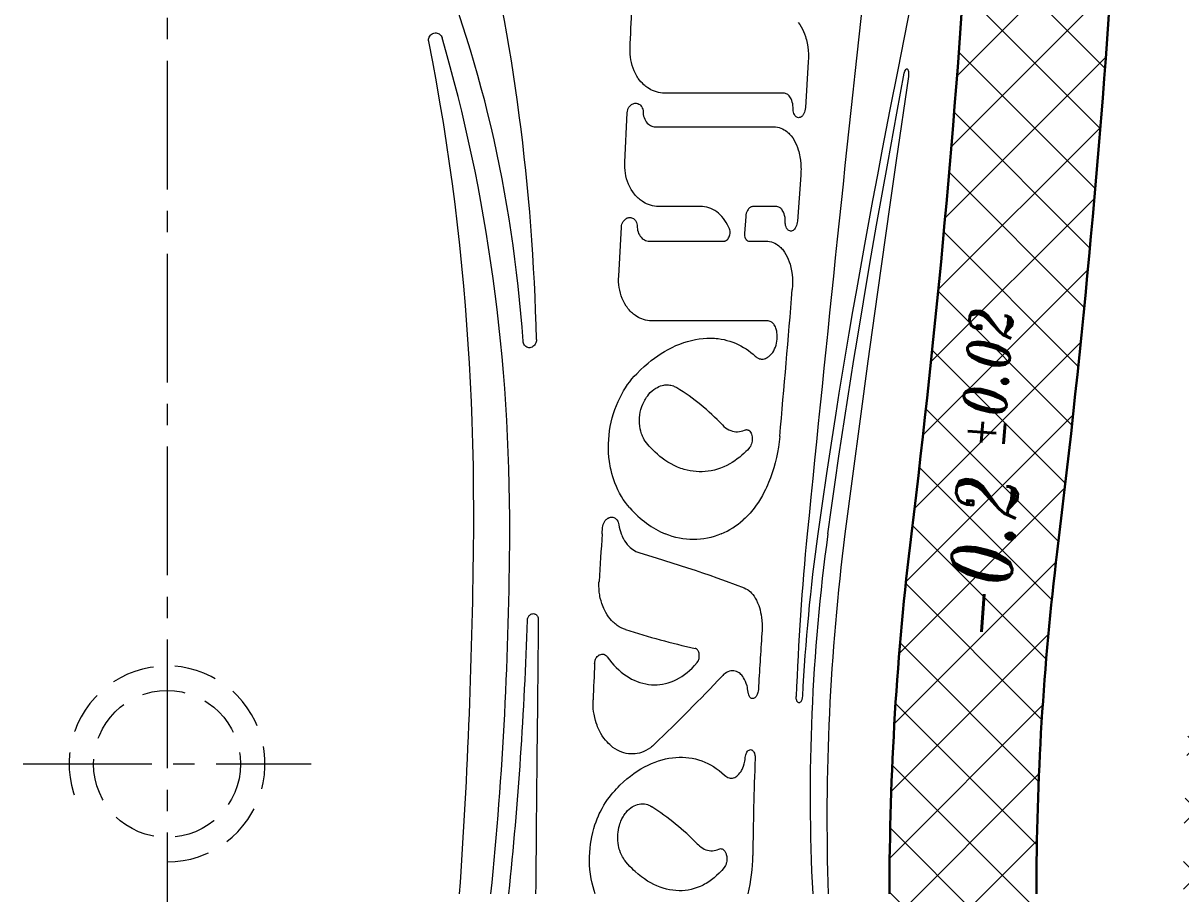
# Model space of a CAD drawing. Extents: x -234 to 800, y -95 to 506.
# Drawn here: x 307.38 to 354.65, y 131.83 to 167.36 of the extents above; entities that cross this region are included whole.
import ezdxf

# ---------------------------------------------------------------- set-up
doc = ezdxf.new("R2010")
doc.units = 0
doc.header["$LTSCALE"] = 7
doc.header["$MEASUREMENT"] = 0
doc.linetypes.add('CENTER2', pattern=[1.125, 0.75, -0.125, 0.125, -0.125])
doc.linetypes.add('HIDDEN', pattern=[0.375, 0.25, -0.125])
doc.layers.get('0').update_dxf_attribs({"linetype": 'CONTINUOUS', "lineweight": 15})
for name, color, linetype, lineweight in [('1', 1, 'CENTER2', 15), ('2', 2, 'HIDDEN', 15), ('3', 3, 'CONTINUOUS', 30), ('8', 252, 'CONTINUOUS', 15)]:
    doc.layers.add(name, color=color, linetype=linetype, lineweight=lineweight)
doc.styles.add('ITALICT', font='ITALICT.shx', dxfattribs={"width": 0.8, "height": 3})

msp = doc.modelspace()

# ---------------------------------------------------------------- hatches: boundary and pattern name
at = {"layer": '8'}
h = msp.add_hatch(dxfattribs=at)
h.set_pattern_fill('ANSI37', color=256, scale=15)
h.paths.add_polyline_path([(352.7561, 197.4253, -0.0343345), (352.9819, 200.7098, 0.0343345), (353.3061, 205.4253), (353.3061, 208.4253, 0.1741773), (350.334, 216.6982), (344.2705, 224.048, -0.1279246), (344.0582, 224.5045), (336.3197, 266.8253), (330.2203, 266.8253), (338.1561, 223.4253, 0.1279246), (339.6422, 220.2298), (345.7057, 212.8799, -0.1741773), (347.3061, 208.4253), (347.3061, 205.4253, -0.0343345), (347.0383, 201.5309, 0.0343345), (346.7561, 197.4253, -0.0304595), (343.6519, 146.517, 0.0304595), (342.7561, 131.8253, 0.0705248), (345.8566, 109.9526), (346.9121, 106.3046, -0.0705248), (347.3061, 103.5253), (347.3061, 102.0253, -0.0515865), (347.1367, 100.3877), (346.9831, 99.6535, 0.0515865), (346.8561, 98.4253), (346.8561, 69.9253, 0.0515865), (346.9831, 68.6971), (347.1367, 67.963, -0.0515865), (347.3061, 66.3253, -0.029915), (346.4408, 51.8753), (353.3061, 51.8753), (353.3061, 66.3253, 0.0515865), (353.0096, 69.1912), (352.8561, 69.9253), (352.8561, 98.4253), (353.0096, 99.1594, 0.0515865), (353.3061, 102.0253), (353.3061, 103.5253, 0.0705248), (352.6757, 107.9721), (351.6202, 111.6202, -0.0705248), (348.7561, 131.8253, -0.0304595), (349.6075, 145.788, 0.0304595)])
h.paths.add_polyline_path([(348.1504, 141.6167), (348.7277, 149.7033), (344.9872, 149.9703), (344.4099, 141.8837)], flags=24)
h.paths.add_polyline_path([(347.8411, 149.9847), (348.3638, 157.3078), (345.7455, 157.4947), (345.2227, 150.1716)], flags=24)
h = msp.add_hatch(dxfattribs=at)
h.set_pattern_fill('ANSI37', color=256, scale=15)
h.paths.add_polyline_path([(366.2561, 266.8253), (342.4192, 266.8253), (349.7264, 226.8631), (354.9623, 220.5164, -0.1741773), (359.3061, 208.4253), (359.3061, 205.4253, -0.0343345), (358.9254, 199.8887, 0.0343345), (358.7561, 197.4253, -0.0304595), (355.563, 145.059, 0.0304595), (354.7561, 131.8253, 0.0705248), (357.3839, 113.2877), (358.4393, 109.6397, -0.0705248), (359.3061, 103.5253), (359.3061, 102.0253, -0.053183), (358.8561, 97.8066), (358.8561, 70.544, -0.053183), (359.3061, 66.3253), (359.3061, 51.8753), (366.2561, 51.8753)])
h.paths.add_polyline_path([(363.7529, 150.0169), (363.7529, 157.3586), (361.1279, 157.3586), (361.1279, 150.0169)], flags=24)
h.paths.add_polyline_path([(364.6573, 141.6922), (364.6573, 149.7993), (360.9073, 149.7993), (360.9073, 141.6922)], flags=24)

# ---------------------------------------------------------------- linework, layer by layer
at = {"layer": '1'}
for p, q in [((313.2561, 291.8253), (313.2561, 16.8753)), ((307.3809, 137.1253), (319.1479, 137.1253))]:
    msp.add_line(p, q, dxfattribs=at)
at = {"layer": '2'}
msp.add_circle((313.2561, 137.1253), 3, dxfattribs=at)
msp.add_arc((313.2561, 137.1253), 4, 270, 206.70514, dxfattribs=at)
at = {"layer": '3'}
for centre, radius, start, end in [((-72.2439, 197.4253), 419, 353.02135, 0), ((-72.2439, 197.4253), 425, 353.02135, 0), ((463.6761, 131.8253), 120.92, 173.02135, 180), ((463.6761, 131.8253), 114.92, 173.02135, 180)]:
    msp.add_arc(centre, radius, start, end, dxfattribs=at)
at = {"layer": '8', "lineweight": 13, "ltscale": 0.046924}
msp.add_line((339.4413, 165.7838), (339.3229, 163.9106), dxfattribs=at)
at = {"layer": '8', "lineweight": 13, "ltscale": 0.121439}
msp.add_line((338.4285, 164.5051), (333.571, 164.5051), dxfattribs=at)
at = {"layer": '8', "lineweight": 13, "ltscale": 0.050277}
msp.add_line((331.9479, 161.6921), (332.0456, 163.7008), dxfattribs=at)
at = {"layer": '8', "lineweight": 13, "ltscale": 0.120695}
msp.add_line((333.2037, 163.1281), (338.0315, 163.1281), dxfattribs=at)
at = {"layer": '8', "lineweight": 13, "ltscale": 0.046953}
msp.add_line((339.1363, 161.1566), (339.0009, 159.2834), dxfattribs=at)
at = {"layer": '8', "lineweight": 13, "ltscale": 0.042661}
msp.add_line((335.0311, 159.8779), (333.3246, 159.8779), dxfattribs=at)
at = {"layer": '8', "lineweight": 13, "ltscale": 0.023399}
msp.add_line((338.1233, 159.8779), (337.1874, 159.8779), dxfattribs=at)
at = {"layer": '8', "lineweight": 13, "ltscale": 0.017475}
msp.add_line((336.8853, 159.4723), (336.8377, 158.7749), dxfattribs=at)
at = {"layer": '8', "lineweight": 13, "ltscale": 0.050294}
msp.add_line((331.6991, 157.0271), (331.81, 159.0358), dxfattribs=at)
at = {"layer": '8', "lineweight": 13, "ltscale": 0.076218}
msp.add_line((332.9493, 158.4631), (335.998, 158.4631), dxfattribs=at)
at = {"layer": '8', "lineweight": 13, "ltscale": 0.017216}
msp.add_line((337.0268, 158.4631), (337.7155, 158.4631), dxfattribs=at)
at = {"layer": '8', "lineweight": 13, "ltscale": 0.118176}
msp.add_line((337.7703, 155.2129), (333.0433, 155.2129), dxfattribs=at)
at = {"layer": '8', "lineweight": 13, "ltscale": 0.00641}
msp.add_line((331.0256, 146.517), (331.0439, 146.7728), dxfattribs=at)
at = {"layer": '8', "lineweight": 13}
for points in [[(344.1331, 170.7166), (343.6168, 168.0987), (343.095, 165.458), (342.7777, 163.8384), (342.4631, 162.2117), (342.2636, 161.1658), (342.0661, 160.1172), (341.7346, 158.3216), (341.5684, 157.4019), (341.4046, 156.4805), (341.25, 155.5965), (341.0979, 154.7111), (340.8248, 153.079), (340.6917, 152.2615), (340.5609, 151.4431), (340.3694, 150.2139), (340.1835, 148.983), (340.0033, 147.7506), (339.829, 146.517)], [(339.0292, 167.3833), (339.0908, 167.302), (339.1477, 167.2143), (339.1998, 167.1208), (339.2471, 167.0219), (339.2894, 166.9183), (339.3267, 166.8105), (339.3464, 166.7448), (339.3644, 166.6779), (339.3809, 166.6082), (339.3957, 166.5374), (339.4193, 166.395), (339.4357, 166.2498), (339.445, 166.1025), (339.447, 166.0232), (339.4471, 165.9435), (339.4413, 165.7838)], [(323.9429, 166.6141), (323.9376, 166.6577), (323.9393, 166.7021), (323.9475, 166.7462), (323.9621, 166.7884), (323.9827, 166.8277), (324.009, 166.8633), (324.0404, 166.8944), (324.0761, 166.9206), (324.1153, 166.941), (324.1567, 166.9552), (324.1988, 166.9625), (324.2413, 166.9631), (324.2835, 166.9569), (324.3247, 166.9441), (324.3632, 166.9252), (324.3979, 166.9005), (324.4283, 166.8705), (324.4537, 166.8359), (324.4716, 166.8023), (324.4848, 166.7666)], [(325.7776, 146.517), (325.7811, 147.4374), (325.7768, 148.3575), (325.7646, 149.2774), (325.7445, 150.197), (325.7314, 150.6566), (325.7163, 151.1161), (325.6857, 151.9036), (325.6491, 152.6908), (325.6065, 153.4775), (325.5577, 154.2637), (325.5028, 155.0494), (325.4418, 155.8346), (325.3745, 156.6192), (325.2956, 157.4575), (325.2095, 158.2951), (325.1161, 159.1317), (325.0155, 159.9675), (324.9075, 160.8023), (324.7921, 161.6361), (324.6693, 162.4688), (324.539, 163.3004), (324.4013, 164.1308), (324.256, 164.9599), (324.1032, 165.7877), (323.9429, 166.6141)], [(333.571, 164.5051), (333.4865, 164.5082), (333.4024, 164.5174), (333.319, 164.5326), (333.2366, 164.5539), (333.1554, 164.5811), (333.0759, 164.6141), (333.0136, 164.6445), (332.9527, 164.6785), (332.8932, 164.7159), (332.8498, 164.7461), (332.8073, 164.7781), (332.7657, 164.812), (332.7251, 164.8477), (332.6647, 164.906), (332.6071, 164.9682), (332.5525, 165.0341), (332.501, 165.1033), (332.4685, 165.1512), (332.4374, 165.2005), (332.38, 165.3029), (332.3289, 165.4099), (332.2844, 165.521), (332.2466, 165.6355), (332.2156, 165.7531), (332.1932, 165.8638), (332.1769, 165.9763), (332.1666, 166.0901), (332.1624, 166.2046), (332.1644, 166.3193)], [(343.3625, 165.3126), (343.3733, 165.3602), (343.3873, 165.4029), (343.4048, 165.4404), (343.422, 165.4658), (343.4313, 165.4758), (343.4408, 165.4836), (343.4504, 165.4889), (343.4599, 165.4917), (343.4743, 165.4907), (343.4881, 165.4836), (343.5006, 165.4706), (343.5115, 165.4527), (343.5207, 165.4303), (343.5309, 165.3922), (343.5373, 165.3493), (343.5402, 165.3027), (343.539, 165.2445), (343.5329, 165.1863)], [(340.241, 146.517), (340.3877, 147.5737), (340.5382, 148.6295), (340.6924, 149.6845), (340.8106, 150.475), (340.9307, 151.2649), (341.0529, 152.0541), (341.177, 152.8426), (341.303, 153.6302), (341.4309, 154.417), (341.6918, 155.9878), (341.9592, 157.5546), (342.2322, 159.1168), (342.458, 160.3843), (342.6865, 161.6483), (343.0608, 163.6882), (343.3625, 165.3126)], [(343.5329, 165.1863), (343.0325, 161.7544), (342.7837, 160.0339), (342.4143, 157.4478), (342.141, 155.5048), (341.8716, 153.5591), (341.5534, 151.214), (341.2421, 148.8664), (340.9381, 146.517)], [(332.0456, 163.7008), (332.0524, 163.7611), (332.0669, 163.8203), (332.077, 163.8492), (332.089, 163.8773), (332.1025, 163.904), (332.1178, 163.9294), (332.1405, 163.9612), (332.1659, 163.9904), (332.1935, 164.0165), (332.2227, 164.0389), (332.2536, 164.0577), (332.2859, 164.0727), (332.3188, 164.0836), (332.3525, 164.0906), (332.3863, 164.0933), (332.4195, 164.0919), (332.4523, 164.0864), (332.4842, 164.0767), (332.5213, 164.0597), (332.5558, 164.0375), (332.5872, 164.0102), (332.6153, 163.9785), (332.6395, 163.9429), (332.6635, 163.8953), (332.6813, 163.8439), (332.6924, 163.7898), (332.6969, 163.7341)], [(338.8177, 163.8797), (338.8173, 163.9316), (338.8143, 163.9831), (338.8046, 164.0615), (338.7886, 164.1372), (338.7664, 164.209), (338.7529, 164.2431), (338.7379, 164.2758), (338.7157, 164.3168), (338.6908, 164.3547), (338.6636, 164.3891), (338.6436, 164.4103), (338.6226, 164.4297), (338.6008, 164.4469), (338.5781, 164.4621), (338.5425, 164.4807), (338.5055, 164.4942), (338.4674, 164.5024), (338.4285, 164.5051)], [(332.6969, 163.7341), (332.6995, 163.6847), (332.7052, 163.6358), (332.7181, 163.5693), (332.7368, 163.505), (332.7611, 163.4435), (332.791, 163.3856), (332.826, 163.3321), (332.8659, 163.2835), (332.9102, 163.2406), (332.9537, 163.2071), (333.0001, 163.1791), (333.0488, 163.157), (333.0993, 163.141), (333.1511, 163.1313), (333.2037, 163.1281)], [(339.3229, 163.9106), (339.3158, 163.8476), (339.3029, 163.7857), (339.2844, 163.7265), (339.2606, 163.6714), (339.2324, 163.6226), (339.2165, 163.6005), (339.1997, 163.5801), (339.1711, 163.5521), (339.1404, 163.5295), (339.1081, 163.5132), (339.0748, 163.5035), (339.0406, 163.5011), (339.0069, 163.5062), (338.9743, 163.5188), (338.945, 163.5373), (338.918, 163.5617), (338.8938, 163.5914), (338.8727, 163.6258), (338.8506, 163.6745), (338.8342, 163.7277), (338.8245, 163.7767), (338.819, 163.8278), (338.8177, 163.8797)], [(338.0315, 163.1281), (338.1061, 163.1248), (338.1798, 163.1148), (338.2522, 163.0982), (338.323, 163.075), (338.392, 163.0453), (338.459, 163.0094), (338.5109, 162.9762), (338.5612, 162.9393), (338.6098, 162.8986), (338.6449, 162.8659), (338.679, 162.8313), (338.7123, 162.7945), (338.7445, 162.7559), (338.8046, 162.6745), (338.86, 162.5868), (338.9107, 162.4932), (338.9565, 162.3943), (338.9973, 162.2907), (339.0331, 162.1829), (339.0519, 162.1175), (339.0689, 162.0511), (339.0847, 161.981), (339.0986, 161.9099), (339.1205, 161.7676), (339.1353, 161.6225), (339.1431, 161.4754), (339.1444, 161.3961), (339.1436, 161.3164), (339.1363, 161.1566)], [(333.3246, 159.8779), (333.2412, 159.881), (333.1582, 159.8901), (333.0758, 159.9054), (332.9946, 159.9267), (332.9146, 159.9539), (332.8363, 159.9869), (332.775, 160.0174), (332.715, 160.0514), (332.6565, 160.0888), (332.6139, 160.1189), (332.5722, 160.1509), (332.5313, 160.1849), (332.4914, 160.2206), (332.4385, 160.2723), (332.3879, 160.3271), (332.3396, 160.3848), (332.305, 160.4298), (332.2718, 160.4764), (332.2097, 160.5736), (332.1537, 160.676), (332.104, 160.7829), (332.0608, 160.8939), (332.0243, 161.0083), (331.9946, 161.1257), (331.9733, 161.2366), (331.9579, 161.3491), (331.9485, 161.4629), (331.9452, 161.5774), (331.9479, 161.6921)], [(336.2199, 158.9692), (336.1833, 159.0523), (336.1433, 159.1327), (336.0924, 159.223), (336.0372, 159.3087), (335.9779, 159.3896), (335.9144, 159.4652), (335.847, 159.5355), (335.7773, 159.5986), (335.7043, 159.6559), (335.6282, 159.7071), (335.5491, 159.7519), (335.4675, 159.7901), (335.3835, 159.8216), (335.2975, 159.8462), (335.2099, 159.8638), (335.121, 159.8744), (335.0311, 159.8779)], [(337.1874, 159.8779), (337.1593, 159.8757), (337.131, 159.8693), (337.1031, 159.8587), (337.0827, 159.8482), (337.063, 159.8357), (337.0427, 159.8202), (337.0233, 159.8026), (337.0043, 159.7823), (336.9864, 159.7602), (336.9548, 159.7118), (336.9286, 159.6583), (336.9076, 159.5987), (336.893, 159.536), (336.8853, 159.4723)], [(338.5018, 159.2525), (338.5018, 159.3044), (338.4994, 159.3559), (338.4906, 159.4343), (338.4755, 159.5099), (338.4542, 159.5817), (338.4413, 159.6157), (338.4268, 159.6484), (338.4052, 159.6895), (338.3811, 159.7274), (338.3544, 159.7618), (338.3349, 159.7831), (338.3143, 159.8025), (338.2929, 159.8197), (338.2707, 159.8349), (338.2357, 159.8535), (338.1993, 159.867), (338.1617, 159.8752), (338.1233, 159.8779)], [(331.81, 159.0358), (331.8171, 159.0961), (331.8319, 159.1552), (331.8422, 159.1844), (331.8543, 159.2126), (331.8678, 159.2391), (331.8829, 159.2644), (331.9056, 159.2961), (331.9308, 159.3253), (331.9583, 159.3515), (331.9873, 159.3738), (332.0179, 159.3926), (332.05, 159.4077), (332.0826, 159.4186), (332.116, 159.4256), (332.1494, 159.4284), (332.1888, 159.4261), (332.2274, 159.4179), (332.2646, 159.4039), (332.2996, 159.3843), (332.332, 159.3596), (332.3568, 159.335), (332.3792, 159.3074), (332.3988, 159.277), (332.4117, 159.2527), (332.4229, 159.2273), (332.4402, 159.1734), (332.4498, 159.1219), (332.4535, 159.0691)], [(332.4535, 159.0691), (332.4557, 159.0197), (332.4609, 158.9707), (332.4731, 158.9043), (332.4911, 158.84), (332.5146, 158.7786), (332.5436, 158.7208), (332.5778, 158.6672), (332.6168, 158.6186), (332.6603, 158.5756), (332.703, 158.5421), (332.7486, 158.5142), (332.7965, 158.492), (332.8463, 158.476), (332.8974, 158.4663), (332.9493, 158.4631)], [(335.998, 158.4631), (336.0164, 158.4642), (336.0349, 158.4673), (336.0532, 158.4725), (336.0713, 158.4798), (336.1059, 158.4998), (336.1379, 158.5265), (336.1654, 158.5577), (336.1897, 158.594), (336.2102, 158.634), (336.2267, 158.6774), (336.2386, 158.7226), (336.2459, 158.769), (336.2483, 158.8211), (336.2447, 158.8731), (336.2353, 158.9231), (336.2199, 158.9692)], [(339.0009, 159.2834), (338.9933, 159.2205), (338.98, 159.1586), (338.9612, 159.0994), (338.9372, 159.0443), (338.9088, 158.9955), (338.8761, 158.953), (338.8476, 158.9249), (338.8171, 158.9024), (338.7849, 158.886), (338.752, 158.8763), (338.7182, 158.8738), (338.6849, 158.879), (338.6528, 158.8916), (338.624, 158.9101), (338.5977, 158.9346), (338.5741, 158.9643), (338.5535, 158.9986), (338.5323, 159.0473), (338.5166, 159.1005), (338.5074, 159.1496), (338.5025, 159.2006), (338.5018, 159.2525)], [(336.8377, 158.7749), (336.837, 158.7262), (336.8417, 158.6779), (336.8516, 158.6315), (336.8659, 158.5907), (336.8847, 158.554), (336.9078, 158.5223), (336.934, 158.4973), (336.9632, 158.4785), (336.9945, 158.467), (337.0268, 158.4631)], [(337.7155, 158.4631), (337.7891, 158.4598), (337.8618, 158.4498), (337.9331, 158.4331), (338.0028, 158.4099), (338.0707, 158.3803), (338.1365, 158.3443), (338.1874, 158.3111), (338.2367, 158.2742), (338.2843, 158.2335), (338.3186, 158.2008), (338.3518, 158.1663), (338.3844, 158.1294), (338.4158, 158.0907), (338.4744, 158.0093), (338.5283, 157.9215), (338.5774, 157.8278), (338.6216, 157.7289), (338.6608, 157.6253), (338.6951, 157.5174), (338.7132, 157.4509), (338.7295, 157.3832), (338.7569, 157.2446), (338.777, 157.1024), (338.7902, 156.9575), (338.7963, 156.8106), (338.7953, 156.6515), (338.7864, 156.4916)], [(333.0433, 155.2129), (332.961, 155.216), (332.8792, 155.2252), (332.7981, 155.2404), (332.7181, 155.2617), (332.6394, 155.289), (332.5624, 155.322), (332.5022, 155.3525), (332.4433, 155.3865), (332.386, 155.4239), (332.3442, 155.454), (332.3035, 155.4859), (332.2633, 155.5199), (332.2242, 155.5557), (332.1724, 155.6075), (332.1229, 155.6623), (332.0757, 155.72), (332.0418, 155.7651), (332.0094, 155.8117), (331.949, 155.9089), (331.8945, 156.0113), (331.8464, 156.1182), (331.8046, 156.229), (331.7695, 156.3434), (331.7411, 156.4606), (331.7208, 156.5715), (331.7065, 156.6841), (331.6981, 156.7979), (331.6956, 156.9124), (331.6991, 157.0271)], [(338.0303, 153.9927), (338.067, 154.0628), (338.0987, 154.1375), (338.1252, 154.216), (338.1463, 154.2973), (338.1618, 154.3805), (338.1717, 154.4646), (338.1758, 154.5578), (338.1728, 154.6501), (338.1623, 154.7402), (338.1543, 154.7843), (338.1444, 154.8273), (338.1327, 154.8685), (338.1192, 154.9083), (338.0983, 154.9591), (338.0741, 155.0065), (338.0469, 155.0501), (338.0286, 155.0748), (338.0093, 155.0978), (337.9889, 155.1189), (337.9676, 155.1381), (337.9453, 155.1553), (337.9222, 155.1704), (337.8861, 155.1888), (337.8485, 155.2022), (337.8098, 155.2102), (337.7703, 155.2129)], [(328.3418, 154.4495), (328.3396, 154.4012), (328.3306, 154.353), (328.3151, 154.3062), (328.2938, 154.2627), (328.2669, 154.2233), (328.2351, 154.1889), (328.1993, 154.1604), (328.1599, 154.138), (328.1181, 154.1225), (328.0753, 154.1146), (328.033, 154.1145), (327.9913, 154.1218), (327.951, 154.1366), (327.9136, 154.1582), (327.8801, 154.1862), (327.8514, 154.2196), (327.8289, 154.2562), (327.8115, 154.2965), (327.7996, 154.3393), (327.7936, 154.3833)], [(332.4334, 153.0534), (332.5846, 153.205), (332.7399, 153.3496), (332.819, 153.4193), (332.8991, 153.4871), (333.029, 153.5916), (333.161, 153.6912), (333.295, 153.7857), (333.4308, 153.8749), (333.5683, 153.9588), (333.7227, 154.0455), (333.8787, 154.1252), (334.036, 154.1977), (334.1943, 154.2629), (334.3534, 154.3206), (334.513, 154.3706), (334.6729, 154.4129), (334.8327, 154.4472), (334.9922, 154.4734), (335.1469, 154.4911), (335.3008, 154.501), (335.4535, 154.5031), (335.5296, 154.5011), (335.6053, 154.4971), (335.6801, 154.4912), (335.7546, 154.4832), (335.8779, 154.4656), (335.9997, 154.4423), (336.1199, 154.4135), (336.2384, 154.3792), (336.3549, 154.3395), (336.4694, 154.2942), (336.5809, 154.2439), (336.6902, 154.1884), (336.7971, 154.1276), (336.9016, 154.0618), (336.9983, 153.9946), (337.0926, 153.923), (337.1844, 153.847), (337.2737, 153.7668)], [(337.2737, 153.7668), (337.3062, 153.7388), (337.3402, 153.7143), (337.3901, 153.6861), (337.4158, 153.6749), (337.442, 153.6656), (337.4686, 153.6583), (337.4955, 153.6531), (337.5227, 153.6498), (337.55, 153.6486), (337.5774, 153.6494), (337.6049, 153.6522), (337.6597, 153.6639), (337.7002, 153.6777), (337.74, 153.6958), (337.779, 153.7179), (337.8077, 153.7371), (337.8357, 153.7583), (337.863, 153.7816), (337.8896, 153.8068), (337.9402, 153.8625), (337.9872, 153.9248), (338.0303, 153.9927)], [(332.1532, 147.5758), (332.0604, 147.6854), (331.9721, 147.8007), (331.8884, 147.9214), (331.8095, 148.0473), (331.7357, 148.1779), (331.667, 148.313), (331.6036, 148.4522), (331.5456, 148.5953), (331.5003, 148.7206), (331.4591, 148.8483), (331.4221, 148.9781), (331.3893, 149.1098), (331.3699, 149.1983), (331.3524, 149.2875), (331.3367, 149.3779), (331.3229, 149.4689), (331.3012, 149.6518), (331.2878, 149.829), (331.2815, 150.0072), (331.2824, 150.1862), (331.2904, 150.3654), (331.3057, 150.5444), (331.328, 150.7229), (331.3575, 150.9005), (331.3939, 151.0767), (331.4373, 151.2512), (331.4875, 151.4235), (331.5444, 151.5933), (331.6078, 151.7602), (331.6777, 151.9237), (331.7539, 152.0836), (331.8252, 152.2194), (331.901, 152.3518), (331.9811, 152.4807), (332.0655, 152.6057), (332.152, 152.724), (332.2423, 152.8383), (332.3362, 152.9482), (332.4334, 153.0534)], [(332.8318, 150.2362), (332.7868, 150.2966), (332.7453, 150.3608), (332.7074, 150.4285), (332.6733, 150.4993), (332.6528, 150.5478), (332.634, 150.5975), (332.6168, 150.6489), (332.6015, 150.7012), (332.5763, 150.8078), (332.5585, 150.9171), (332.5481, 151.0283), (332.5451, 151.1408), (332.5495, 151.2537), (332.5616, 151.3695), (332.5813, 151.4844), (332.6085, 151.5976), (332.6431, 151.7083), (332.6847, 151.8159), (332.7084, 151.8687), (332.7337, 151.9204), (332.7603, 151.9701), (332.7884, 152.0185), (332.8339, 152.0893), (332.8827, 152.1566), (332.9347, 152.2203), (332.9898, 152.28), (333.0607, 152.3471), (333.1355, 152.4074), (333.1741, 152.4347), (333.2135, 152.4602), (333.2779, 152.4967), (333.3438, 152.528), (333.4109, 152.5538), (333.4789, 152.5738), (333.5474, 152.588), (333.5869, 152.5935), (333.6265, 152.5969), (333.6791, 152.5984), (333.7315, 152.5962), (333.7834, 152.5905), (333.8346, 152.5811), (333.8851, 152.5681), (333.9346, 152.5516), (333.971, 152.5369), (334.0067, 152.5203), (334.0418, 152.5017), (334.0761, 152.4813)], [(335.9332, 150.9629), (335.9952, 150.9028), (336.0608, 150.8492), (336.1294, 150.8025), (336.2004, 150.7633), (336.2367, 150.7467), (336.2734, 150.732), (336.3429, 150.7099), (336.4136, 150.6948), (336.4851, 150.6869), (336.5571, 150.686), (336.6292, 150.6923), (336.7011, 150.7056), (336.7725, 150.7259), (336.843, 150.753)], [(338.2734, 150.4893), (338.2501, 150.2724), (338.2198, 150.0562), (338.1827, 149.8412), (338.1387, 149.6279), (338.088, 149.4168), (338.0306, 149.2086), (337.9665, 149.0037), (337.8959, 148.8028), (337.8189, 148.6064), (337.7777, 148.5095), (337.7348, 148.414), (337.691, 148.3212), (337.6456, 148.2298), (337.5692, 148.0861), (337.489, 147.9468), (337.4049, 147.8122), (337.317, 147.6827), (337.2254, 147.5585), (337.1208, 147.429), (337.0669, 147.367), (337.0119, 147.3068), (336.9371, 147.2295), (336.8606, 147.1559), (336.7823, 147.0859)], [(336.843, 150.753), (336.8807, 150.7654), (336.8998, 150.7687), (336.9188, 150.7698), (336.944, 150.7682), (336.9685, 150.7629), (336.9922, 150.754), (337.0095, 150.7449), (337.0261, 150.7338), (337.057, 150.7061), (337.0842, 150.6718), (337.1072, 150.6321), (337.1264, 150.5857), (337.1409, 150.5351), (337.1506, 150.4801), (337.155, 150.4231), (337.1542, 150.3637), (337.1482, 150.3039), (337.1369, 150.2447), (337.1206, 150.1873), (337.1002, 150.1342), (337.0758, 150.0851), (337.0474, 150.0404), (337.0151, 150.001)], [(337.0151, 150.001), (336.9549, 149.9377), (336.8938, 149.8764), (336.8107, 149.7974), (336.7259, 149.722), (336.6395, 149.6501), (336.5404, 149.5736), (336.4394, 149.5019), (336.3366, 149.4351), (336.232, 149.3733), (336.1106, 149.3089), (335.9872, 149.2514), (335.8621, 149.201), (335.7354, 149.1576), (335.6074, 149.1215), (335.4782, 149.0927), (335.348, 149.0714), (335.2265, 149.0582), (335.1045, 149.0516), (334.9824, 149.0514), (334.8601, 149.0577), (334.7381, 149.0704), (334.6164, 149.0896), (334.4952, 149.1152), (334.3748, 149.147), (334.3066, 149.1679), (334.2388, 149.1909), (334.1708, 149.216), (334.1032, 149.2431), (333.9699, 149.3031), (333.8386, 149.3707), (333.7097, 149.4459), (333.5832, 149.5283), (333.4808, 149.6019), (333.3804, 149.6801), (333.2822, 149.763), (333.1863, 149.8503), (333.104, 149.9305), (333.0237, 150.014), (332.9453, 150.1007), (332.888, 150.1676), (332.8318, 150.2362)], [(331.0439, 146.7728), (331.0517, 146.8339), (331.0665, 146.894), (331.0879, 146.952), (331.1156, 147.0062), (331.1488, 147.0552), (331.1873, 147.0987), (331.2083, 147.1181), (331.2303, 147.1356), (331.2522, 147.1505), (331.2748, 147.1636), (331.3061, 147.178), (331.3383, 147.1887), (331.371, 147.1955), (331.4031, 147.1984), (331.4351, 147.1972), (331.4667, 147.1921), (331.4974, 147.1831), (331.527, 147.1704), (331.555, 147.1541), (331.5752, 147.1394), (331.5942, 147.1228), (331.6121, 147.1044), (331.6287, 147.0843), (331.6578, 147.0397), (331.6809, 146.9902), (331.6967, 146.9414), (331.7072, 146.8901)], [(331.8027, 146.517), (331.8242, 146.4624), (331.8465, 146.4113), (331.8925, 146.3187), (331.9399, 146.237), (331.9933, 146.1576), (332.0488, 146.0863), (332.1058, 146.0225), (332.1637, 145.9659), (332.2221, 145.916), (332.2813, 145.8721), (332.341, 145.8338), (332.4011, 145.8008), (332.4409, 145.7817), (332.4808, 145.7648), (332.5218, 145.7496), (332.563, 145.7365)], [(335.8854, 146.517), (335.7448, 146.4607), (335.6039, 146.4123), (335.4627, 146.3717), (335.3211, 146.3386), (335.1792, 146.313), (335.037, 146.2947), (334.8945, 146.2838), (334.7516, 146.2802), (334.6083, 146.2839), (334.4648, 146.2948), (334.3209, 146.313), (334.1767, 146.3386), (334.0323, 146.3717), (333.8876, 146.4124), (333.7427, 146.4608), (333.5976, 146.517)], [(332.563, 145.7365), (333.2281, 145.5382), (333.8753, 145.3381), (334.504, 145.1362), (334.8179, 145.0323), (335.1268, 144.928), (335.4177, 144.8276), (335.7039, 144.7268), (336.0862, 144.5888), (336.4594, 144.4499), (336.8234, 144.3101)], [(331.975, 142.6114), (331.8894, 142.6425), (331.8043, 142.6809), (331.72, 142.727), (331.6363, 142.7813), (331.5937, 142.8125), (331.5514, 142.8461), (331.511, 142.8807), (331.4707, 142.9179), (331.4086, 142.9808), (331.3475, 143.0501), (331.2875, 143.1267), (331.2286, 143.2115), (331.1706, 143.3067), (331.1145, 143.413), (331.0871, 143.4712), (331.0604, 143.5334), (331.0344, 143.5998), (331.0094, 143.6708), (330.9771, 143.7767), (330.9479, 143.8938), (330.9347, 143.9571), (330.9229, 144.0239), (330.9071, 144.1377), (330.8961, 144.2613), (330.8913, 144.3938), (330.8937, 144.5324), (330.896, 144.5763)], [(336.8234, 144.3101), (336.8924, 144.279), (336.96, 144.2397), (336.9933, 144.2169), (337.0261, 144.1919), (337.078, 144.147), (337.1289, 144.0958), (337.1789, 144.0377), (337.2278, 143.9719), (337.2756, 143.8978), (337.3248, 143.8087), (337.3717, 143.7083), (337.3942, 143.6533), (337.4161, 143.5944), (337.444, 143.509), (337.4705, 143.4146), (337.4951, 143.3097), (337.5143, 143.2091), (337.531, 143.0977), (337.5444, 142.9741), (337.5538, 142.827), (337.5561, 142.7451), (337.5563, 142.6591), (337.5544, 142.5761), (337.5476, 142.4471)], [(327.9722, 142.9904), (327.9751, 143.0243), (327.981, 143.055), (327.9904, 143.0868), (328.0013, 143.1134), (328.0127, 143.1356), (328.0244, 143.1545), (328.0483, 143.185), (328.0648, 143.2017), (328.0816, 143.2158), (328.1154, 143.2375), (328.1488, 143.2516), (328.1817, 143.2591), (328.2144, 143.2609), (328.2468, 143.2568), (328.2709, 143.2499), (328.2942, 143.2396), (328.3238, 143.2206), (328.3395, 143.207), (328.3552, 143.1904), (328.3684, 143.1735), (328.381, 143.1535), (328.3944, 143.1266), (328.4062, 143.0932), (328.4144, 143.0546), (328.4169, 143.0315), (328.4176, 143.0063)], [(334.9009, 141.2655), (334.9281, 141.3039), (334.9414, 141.3277), (334.9546, 141.3561), (334.9674, 141.3904), (334.9791, 141.4324), (334.986, 141.468), (334.9906, 141.5082), (334.992, 141.5443), (334.9909, 141.5782), (334.9863, 141.6198), (334.9797, 141.6536), (334.9712, 141.6832), (334.9617, 141.709), (334.9491, 141.736), (334.9358, 141.7586), (334.9224, 141.7774), (334.9087, 141.7933), (334.8807, 141.8177), (334.852, 141.8342), (334.8222, 141.844)], [(330.7159, 141.2268), (330.7194, 141.2671), (330.7256, 141.3042), (330.7336, 141.3371), (330.7427, 141.3659), (330.7547, 141.3966), (330.7672, 141.4231), (330.783, 141.4514), (330.7993, 141.476), (330.8268, 141.5102), (330.8545, 141.5375), (330.8823, 141.5594), (330.903, 141.5728), (330.9238, 141.5838), (330.9654, 141.5996), (331.0061, 141.6074), (331.0464, 141.6079), (331.0862, 141.6013), (331.1252, 141.5873), (331.1624, 141.5659), (331.1807, 141.5518), (331.199, 141.5351), (331.2167, 141.5157), (331.2341, 141.4929)], [(331.2341, 141.4929), (331.323, 141.3713), (331.4129, 141.2593), (331.5036, 141.156), (331.5949, 141.0609), (331.6996, 140.9617), (331.8049, 140.8717), (331.9105, 140.7902), (332.0164, 140.7167), (332.1226, 140.6508), (332.2291, 140.592), (332.3357, 140.5402), (332.452, 140.4914), (332.5684, 140.4504), (332.6846, 140.4168), (332.8008, 140.3905), (332.9168, 140.3715), (333.0327, 140.3596), (333.1484, 140.3547), (333.264, 140.3569), (333.3793, 140.3661), (333.4944, 140.3824), (333.6093, 140.4059), (333.724, 140.4367), (333.8383, 140.475), (333.9524, 140.5209), (334.066, 140.5746), (334.1792, 140.6365), (334.2833, 140.7011), (334.387, 140.7732), (334.4904, 140.8533), (334.5934, 140.9419), (334.6962, 141.0396), (334.7987, 141.1472), (334.9009, 141.2655)], [(336.9847, 140.0603), (336.9759, 140.1293), (336.9656, 140.1919), (336.9531, 140.2531), (336.9396, 140.3088), (336.9111, 140.4043), (336.8939, 140.4524), (336.876, 140.4968), (336.839, 140.5752), (336.801, 140.6418), (336.7621, 140.6987), (336.7223, 140.7476), (336.6882, 140.7834), (336.6531, 140.815), (336.6174, 140.8424), (336.5903, 140.8603), (336.5631, 140.876), (336.508, 140.901), (336.4523, 140.918), (336.3959, 140.9273), (336.3383, 140.9291), (336.2801, 140.9232), (336.2214, 140.9096), (336.1622, 140.8882), (336.1023, 140.8585), (336.042, 140.8199), (336.0108, 140.7964), (335.9795, 140.7702), (335.9497, 140.7425), (335.9197, 140.7121)], [(337.4019, 140.1608), (337.3948, 140.0943), (337.3836, 140.0391), (337.3706, 139.995), (337.3571, 139.959), (337.3334, 139.9108), (337.3101, 139.875), (337.2868, 139.8473), (337.2628, 139.8255), (337.2356, 139.8079), (337.2087, 139.7969), (337.1819, 139.7921), (337.1554, 139.7932), (337.1292, 139.8003), (337.1006, 139.8156), (337.0731, 139.839), (337.0597, 139.8543), (337.0464, 139.8725), (337.0267, 139.9069), (337.0089, 139.9499), (336.9955, 139.9965), (336.9896, 140.0258), (336.9847, 140.0603)], [(333.1682, 137.9345), (333.1248, 137.8941), (333.0813, 137.8564), (333.0365, 137.8201), (332.9916, 137.7864), (332.903, 137.7271), (332.8142, 137.6765), (332.7253, 137.6342), (332.636, 137.5996), (332.5463, 137.5724), (332.4562, 137.5523), (332.3658, 137.5393), (332.2755, 137.5334), (332.1853, 137.5343), (332.0951, 137.5421), (332.005, 137.5569), (331.9149, 137.5788), (331.8249, 137.6079), (331.735, 137.6445), (331.6451, 137.6891), (331.5553, 137.7419), (331.4656, 137.8039), (331.4207, 137.8386), (331.3761, 137.8756), (331.3322, 137.9147), (331.2888, 137.9563), (331.2235, 138.0247), (331.1588, 138.1002), (331.0946, 138.1837), (331.0311, 138.2766), (330.9745, 138.3695), (330.9197, 138.4711), (330.8664, 138.5837), (330.8404, 138.6452), (330.815, 138.7103), (330.7824, 138.8033), (330.7515, 138.9046), (330.7229, 139.0155), (330.7074, 139.086), (330.6931, 139.1604), (330.6767, 139.2659), (330.6637, 139.379), (330.6551, 139.4994), (330.6517, 139.6215), (330.6537, 139.7466)], [(339.2021, 139.8902), (339.1973, 139.8399), (339.1898, 139.7983), (339.1813, 139.7652), (339.1725, 139.7386), (339.1624, 139.714), (339.1524, 139.6939), (339.1326, 139.6633), (339.1124, 139.6416), (339.091, 139.6271), (339.0698, 139.6203), (339.0489, 139.6209), (339.0285, 139.6289), (339.011, 139.6424), (338.9947, 139.6619), (338.979, 139.6898), (338.9674, 139.7193), (338.9571, 139.7584), (338.952, 139.7885), (338.9485, 139.8269), (338.9482, 139.8743)], [(336.8684, 137.3882), (336.8772, 137.4481), (336.8889, 137.4961), (336.9015, 137.5341), (336.9147, 137.5653), (336.938, 137.6085), (336.9619, 137.6416), (336.977, 137.6584), (336.9922, 137.6724), (337.0221, 137.693), (337.0515, 137.705), (337.0805, 137.7095), (337.1092, 137.7066), (337.1378, 137.6962), (337.166, 137.6775), (337.18, 137.6644), (337.1938, 137.6487), (337.2067, 137.6309), (337.2193, 137.6099), (337.2382, 137.569), (337.247, 137.5442), (337.2553, 137.5148), (337.262, 137.4836), (337.2675, 137.4464), (337.271, 137.4021), (337.2711, 137.3512)], [(331.4645, 135.9537), (331.535, 136.0328), (331.6054, 136.109), (331.6775, 136.184), (331.7497, 136.256), (331.8921, 136.3902), (332.0344, 136.514), (332.1764, 136.6282), (332.3181, 136.7331), (332.4594, 136.8294), (332.6058, 136.9207), (332.7518, 137.0034), (332.8971, 137.0776), (333.0419, 137.1439), (333.1858, 137.2022), (333.329, 137.2529), (333.4712, 137.296), (333.6124, 137.3318), (333.7526, 137.3602), (333.8917, 137.3815), (334.0295, 137.3956), (334.1661, 137.4027), (334.3016, 137.4028), (334.4359, 137.3959), (334.569, 137.382), (334.701, 137.3611), (334.8316, 137.3331), (334.9611, 137.2979), (335.0893, 137.2553), (335.2163, 137.2053), (335.3355, 137.1508), (335.4536, 137.0892), (335.5706, 137.0203), (335.6863, 136.944), (335.8008, 136.8598), (335.9139, 136.7677), (336.0256, 136.6671)], [(336.0256, 136.6671), (336.0708, 136.6289), (336.1164, 136.5989), (336.1621, 136.5762), (336.208, 136.5605), (336.254, 136.5515), (336.3001, 136.5489), (336.3464, 136.5527), (336.3928, 136.5631), (336.4367, 136.5791), (336.4802, 136.6013), (336.5233, 136.6297), (336.5658, 136.6647), (336.6082, 136.7075), (336.651, 136.76), (336.6941, 136.824), (336.7155, 136.8609), (336.7367, 136.9014), (336.7663, 136.9664), (336.7946, 137.0409), (336.8218, 137.1294), (336.8355, 137.1842), (336.8482, 137.2452), (336.8595, 137.3133), (336.8684, 137.3882)], [(330.7354, 131.8253), (330.6925, 131.9599), (330.6519, 132.1044), (330.6141, 132.2598), (330.5789, 132.4339), (330.5628, 132.5285), (330.5483, 132.6264), (330.5362, 132.7228), (330.526, 132.8218), (330.5136, 132.9897), (330.5075, 133.1626), (330.5079, 133.3374), (330.515, 133.5108), (330.5286, 133.6829), (330.5478, 133.8476), (330.5719, 134.0042), (330.6001, 134.153), (330.6397, 134.3269), (330.6831, 134.4879), (330.7292, 134.6366), (330.7747, 134.7671), (330.8214, 134.8889), (330.8692, 135.0028), (330.9057, 135.0836), (330.9426, 135.161), (331.0179, 135.3068), (331.0922, 135.4375), (331.1673, 135.5583), (331.2432, 135.6708), (331.32, 135.776), (331.3922, 135.8678), (331.4645, 135.9537)], [(331.9893, 133.1365), (331.9588, 133.1749), (331.9289, 133.2159), (331.8899, 133.2751), (331.8519, 133.3405), (331.8148, 133.4138), (331.7777, 133.4993), (331.742, 133.5987), (331.7253, 133.654), (331.7097, 133.7134), (331.6908, 133.8009), (331.6755, 133.8962), (331.6649, 134.0019), (331.6609, 134.086), (331.6609, 134.1719), (331.665, 134.2572), (331.6727, 134.3392), (331.6875, 134.4396), (331.7059, 134.5304), (331.727, 134.6123), (331.7498, 134.6863), (331.7697, 134.7422), (331.7903, 134.7943), (331.8333, 134.8885), (331.8774, 134.9705), (331.9082, 135.0212), (331.9391, 135.0676), (331.9703, 135.1104), (332.0016, 135.1499), (332.0648, 135.2204), (332.128, 135.2806), (332.1914, 135.3319), (332.2555, 135.3757), (332.3267, 135.4158), (332.3979, 135.4475), (332.4687, 135.4714), (332.5393, 135.4876), (332.6095, 135.4967), (332.6794, 135.4986), (332.749, 135.4934), (332.8182, 135.4811), (332.8768, 135.4648), (332.9353, 135.4429), (332.9933, 135.4153), (333.0511, 135.3816)], [(334.9072, 133.8631), (334.9515, 133.8201), (334.996, 133.7813), (335.0626, 133.7307), (335.1294, 133.6884), (335.1961, 133.6539), (335.2627, 133.6268), (335.3291, 133.6066), (335.3954, 133.5933), (335.4616, 133.5866), (335.5276, 133.5865), (335.5935, 133.593), (335.6593, 133.6062), (335.7249, 133.6262), (335.7903, 133.6533)], [(335.7903, 133.6533), (335.8228, 133.6651), (335.8551, 133.67), (335.887, 133.6684), (335.9188, 133.6601), (335.9505, 133.6449), (335.982, 133.6219), (336.0054, 133.5987), (336.0284, 133.5697), (336.051, 133.5331), (336.0725, 133.4877), (336.0828, 133.4602), (336.0927, 133.4285), (336.1018, 133.391), (336.1096, 133.3463), (336.1152, 133.2868), (336.1156, 133.2207), (336.1103, 133.1587), (336.1015, 133.1064), (336.0933, 133.0723), (336.0844, 133.0426), (336.0715, 133.0074), (336.0583, 132.9775), (336.0348, 132.9352), (336.0105, 132.9013)], [(336.0105, 132.9013), (335.9071, 132.7803), (335.8029, 132.6695), (335.6977, 132.5683), (335.5916, 132.4761), (335.4847, 132.3924), (335.3768, 132.3168), (335.2681, 132.2489), (335.2088, 132.2153), (335.1492, 132.1837), (335.089, 132.1542), (335.0286, 132.1267), (334.9073, 132.0781), (334.7852, 132.0376), (334.6622, 132.005), (334.5384, 131.9801), (334.4138, 131.9629), (334.2884, 131.9532), (334.1622, 131.9511), (334.0353, 131.9565), (333.9076, 131.9694), (333.7793, 131.99), (333.6503, 132.0182), (333.5206, 132.0541), (333.3903, 132.0981), (333.2595, 132.1501), (333.133, 132.2082), (333.0062, 132.2742), (332.8793, 132.3483), (332.7524, 132.4309), (332.6253, 132.5224), (332.4981, 132.6233), (332.3708, 132.7344), (332.3072, 132.794), (332.2435, 132.8564), (332.1586, 132.9442), (332.0738, 133.0375), (331.9893, 133.1365)]]:
    msp.add_lwpolyline(points, dxfattribs=at)
for centre, radius, start, end in [((2547.6842, -72.3003), 2219.0999, 173.7170506, 174.341084), ((-380.3908, 197.3296), 713.2297, 357.508065, 357.7748795), ((-173.5732, 197.2597), 513.979, 354.77905, 355.4506), ((328.8896, 144.2422), 9.7355, 43.65611, 57.80996), ((334.4825, 149.7146), 3.4922, 293.68836, 311.1826), ((333.5262, 147.1565), 1.8384, 188.33324, 200.35722), ((80.9121, 148.7279), 244.8761, 356.042015, 359.482699), ((174.4847, 147.1293), 152.7684, 354.250601, 359.770375), ((444.8854, 136.026), 106.007, 174.320402, 177.919557), ((415.4615, 136.0191), 76.3576, 172.097736, 177.094005), ((418.3375, 135.8619), 78.8207, 172.230788, 182.935487), ((431.9158, 134.9298), 91.713, 172.741672, 181.93981), ((169.8802, 148.0673), 158.1734, 354.106199, 358.160674), ((5669.1291, 84.7523), 5341.0291, 179.37507, 179.4950218), ((341.3209, 171.5825), 30.4408, 252.12053, 257.67294), ((278.2521, 195.1005), 79.2697, 313.850037, 316.676189), ((327.3157, 126.4801), 10.5894, 44.20274, 57.20597), ((330.1934, 133.4367), 6.9833, 346.65826, 359.61413)]:
    msp.add_arc(centre, radius, start, end, dxfattribs=at)
for centre, major_axis, ratio, start_param, end_param in [((-1870.9022, -732.9358), (2193.3606, 915.9354), 0.1758935, 6.214695, 6.2564108), ((102.2593, 63.3966), (220.3211, 110.545), 0.4420589, 6.1002852, 6.2562013), ((-349.9848, -129.7118), (671.361, 304.8518), 0.2919822, 6.1504576, 6.2417897), ((334.3614, 151.1131), (0.8661, -4.7886), 0.7450941, 5.3997845, 5.8355066), ((401.1922, 131.8253), (0, -120.92), 0.5846044, 4.5905886, 4.606743), ((435.1862, 131.8253), (0, -120.92), 0.8105981, 4.6244345, 4.6434004), ((401.1922, 131.8253), (0, -120.92), 0.5846044, 4.6345607, 4.6468335), ((435.1862, 131.8253), (0, -120.92), 0.8105981, 4.6666742, 4.6994518)]:
    msp.add_ellipse(centre, major_axis=major_axis, ratio=ratio, start_param=start_param, end_param=end_param, dxfattribs=at)

# ---------------------------------------------------------------- texts
at = {"style": 'ITALICT', "width": 0.8}
for s, height, p in [(' %%p0.02', 1.75, (347.3314, 148.9893)), ('-0.2', 2.5, (347.5579, 142.0946))]:
    msp.add_text(s, height=height, rotation=85.91687, dxfattribs=at).set_placement(p)

doc.saveas('drawing.dxf')
